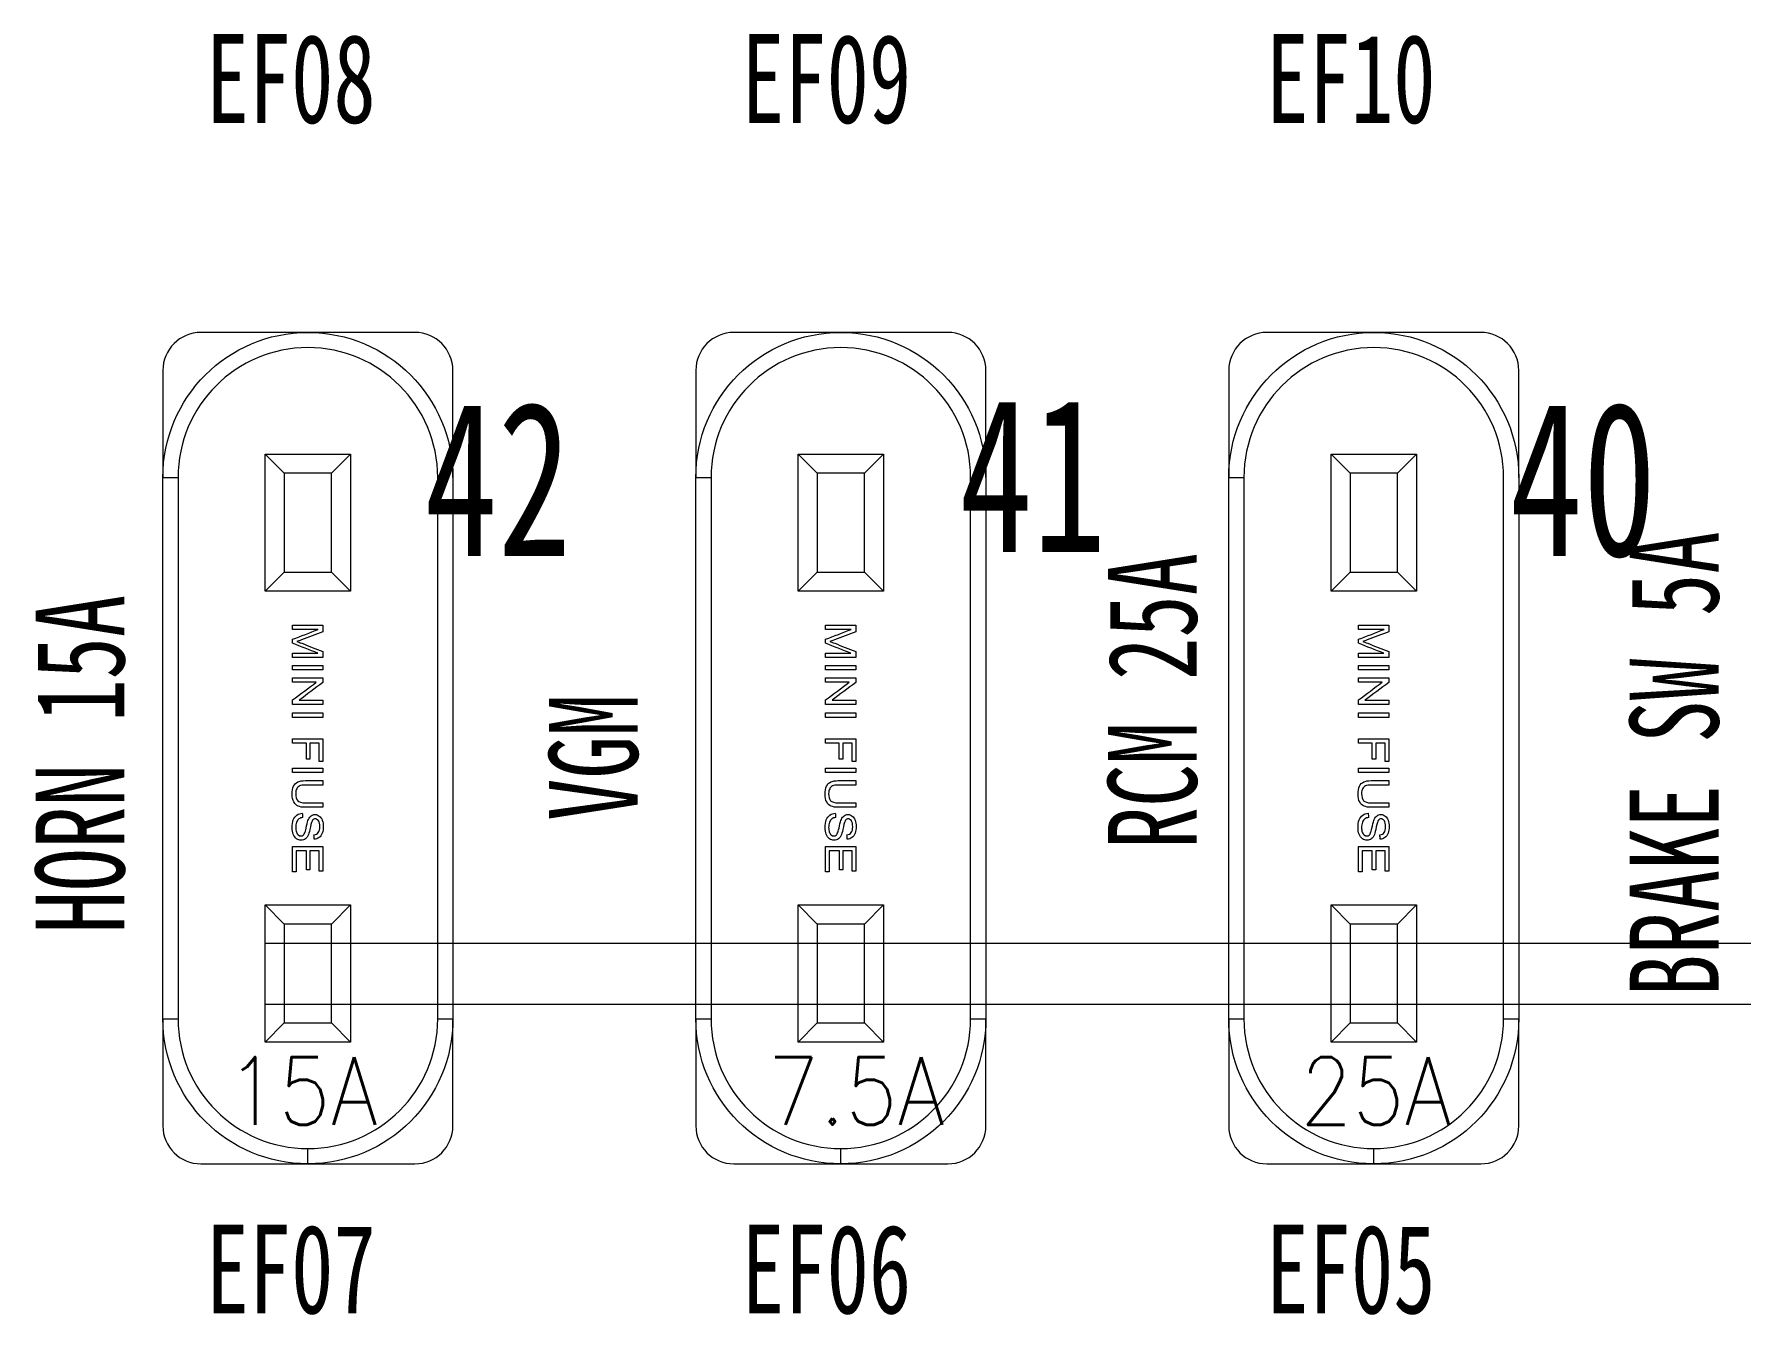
# Model space of a CAD drawing. Header units: inches. Extents: x 47316 to 59086, y 3141 to 11743.
# Drawn here: x 50563.2 to 50613.6, y 10016.1 to 10054 of the extents above; entities that cross this region are included whole.
import ezdxf
from ezdxf.enums import TextEntityAlignment as Align

# ---------------------------------------------------------------- set-up
doc = ezdxf.new("R2010")
doc.units = ezdxf.units.IN
doc.header["$MEASUREMENT"] = 0
doc.styles.add('MtX_romans_shx', font='romans.shx')
doc.styles.add('MtX_STSong', font='')
doc.styles.add('仿宋', font='仿宋_GB2312.ttf', dxfattribs={"width": 0.7})
doc.styles.get('MtX_STSong').set_extended_font_data('STSong')

msp = doc.modelspace()

# ---------------------------------------------------------------- linework, layer by layer
at = {"color": 0, "linetype": 'Continuous', "lineweight": 15}
for p, q in [((50571.266, 10045.15), (50568.105, 10045.15)), ((50574.427, 10045.15), (50571.266, 10045.15)), ((50587.016, 10045.15), (50583.855, 10045.15)), ((50590.177, 10045.15), (50587.016, 10045.15)), ((50602.766, 10045.15), (50599.605, 10045.15)), ((50605.927, 10045.15), (50602.766, 10045.15)), ((50566.98, 10044.025), (50566.98, 10040.864)), ((50575.552, 10040.864), (50575.552, 10044.025)), ((50582.73, 10044.025), (50582.73, 10040.864)), ((50591.302, 10040.864), (50591.302, 10044.025)), ((50598.48, 10044.025), (50598.48, 10040.864)), ((50607.052, 10040.864), (50607.052, 10044.025)), ((50570.006, 10041.55), (50572.526, 10041.55)), ((50570.006, 10037.5), (50570.006, 10041.55)), ((50570.569, 10040.988), (50570.006, 10041.55)), ((50572.526, 10041.55), (50571.964, 10040.988)), ((50572.526, 10041.55), (50572.526, 10037.5)), ((50585.756, 10041.55), (50588.276, 10041.55)), ((50585.756, 10037.5), (50585.756, 10041.55)), ((50586.319, 10040.988), (50585.756, 10041.55)), ((50588.276, 10041.55), (50587.714, 10040.988)), ((50588.276, 10041.55), (50588.276, 10037.5)), ((50601.506, 10041.55), (50604.026, 10041.55)), ((50601.506, 10037.5), (50601.506, 10041.55)), ((50602.069, 10040.988), (50601.506, 10041.55)), ((50604.026, 10041.55), (50603.464, 10040.988)), ((50604.026, 10041.55), (50604.026, 10037.5)), ((50570.569, 10040.988), (50570.569, 10038.063)), ((50571.964, 10040.988), (50570.569, 10040.988)), ((50571.964, 10038.063), (50571.964, 10040.988)), ((50586.319, 10040.988), (50586.319, 10038.063)), ((50587.714, 10040.988), (50586.319, 10040.988)), ((50587.714, 10038.063), (50587.714, 10040.988)), ((50602.069, 10040.988), (50602.069, 10038.063)), ((50603.464, 10040.988), (50602.069, 10040.988)), ((50603.464, 10038.063), (50603.464, 10040.988)), ((50566.98, 10024.866), (50566.98, 10040.864)), ((50566.98, 10040.864), (50567.43, 10040.864)), ((50567.43, 10040.864), (50567.43, 10024.866)), ((50575.102, 10024.866), (50575.102, 10040.864)), ((50575.552, 10040.864), (50575.552, 10024.866)), ((50582.73, 10024.866), (50582.73, 10040.864)), ((50582.73, 10040.864), (50583.18, 10040.864)), ((50583.18, 10040.864), (50583.18, 10024.866)), ((50590.852, 10024.866), (50590.852, 10040.864)), ((50591.302, 10040.864), (50591.302, 10024.866)), ((50598.48, 10024.866), (50598.48, 10040.864)), ((50598.48, 10040.864), (50598.93, 10040.864)), ((50598.93, 10040.864), (50598.93, 10024.866)), ((50606.602, 10024.866), (50606.602, 10040.864)), ((50607.052, 10040.864), (50607.052, 10024.866)), ((50570.569, 10038.063), (50570.006, 10037.5)), ((50570.569, 10038.063), (50571.964, 10038.063)), ((50572.526, 10037.5), (50571.964, 10038.063)), ((50586.319, 10038.063), (50585.756, 10037.5)), ((50586.319, 10038.063), (50587.714, 10038.063)), ((50588.276, 10037.5), (50587.714, 10038.063)), ((50602.069, 10038.063), (50601.506, 10037.5)), ((50602.069, 10038.063), (50603.464, 10038.063)), ((50604.026, 10037.5), (50603.464, 10038.063)), ((50572.526, 10037.5), (50570.006, 10037.5)), ((50588.276, 10037.5), (50585.756, 10037.5)), ((50604.026, 10037.5), (50601.506, 10037.5)), ((50570.569, 10027.668), (50570.006, 10028.23)), ((50570.006, 10024.18), (50570.006, 10028.23)), ((50570.006, 10028.23), (50572.526, 10028.23)), ((50572.526, 10028.23), (50571.964, 10027.668)), ((50572.526, 10028.23), (50572.526, 10024.18)), ((50586.319, 10027.668), (50585.756, 10028.23)), ((50585.756, 10024.18), (50585.756, 10028.23)), ((50585.756, 10028.23), (50588.276, 10028.23)), ((50588.276, 10028.23), (50587.714, 10027.668)), ((50588.276, 10028.23), (50588.276, 10024.18)), ((50602.069, 10027.668), (50601.506, 10028.23)), ((50601.506, 10024.18), (50601.506, 10028.23)), ((50601.506, 10028.23), (50604.026, 10028.23)), ((50604.026, 10028.23), (50603.464, 10027.668)), ((50604.026, 10028.23), (50604.026, 10024.18)), ((50570.569, 10027.668), (50570.569, 10024.743)), ((50571.964, 10027.668), (50570.569, 10027.668)), ((50571.964, 10024.743), (50571.964, 10027.668)), ((50586.319, 10027.668), (50586.319, 10024.743)), ((50587.714, 10027.668), (50586.319, 10027.668)), ((50587.714, 10024.743), (50587.714, 10027.668)), ((50602.069, 10027.668), (50602.069, 10024.743)), ((50603.464, 10027.668), (50602.069, 10027.668)), ((50603.464, 10024.743), (50603.464, 10027.668)), ((50566.98, 10024.866), (50567.43, 10024.866)), ((50566.98, 10024.866), (50566.98, 10021.705)), ((50575.102, 10024.866), (50575.552, 10024.866)), ((50575.552, 10021.705), (50575.552, 10024.866)), ((50582.73, 10024.866), (50583.18, 10024.866)), ((50582.73, 10024.866), (50582.73, 10021.705)), ((50590.852, 10024.866), (50591.302, 10024.866)), ((50591.302, 10021.705), (50591.302, 10024.866)), ((50598.48, 10024.866), (50598.93, 10024.866)), ((50598.48, 10024.866), (50598.48, 10021.705)), ((50606.602, 10024.866), (50607.052, 10024.866)), ((50607.052, 10021.705), (50607.052, 10024.866)), ((50570.569, 10024.743), (50570.006, 10024.18)), ((50570.569, 10024.743), (50571.964, 10024.743)), ((50572.526, 10024.18), (50571.964, 10024.743)), ((50586.319, 10024.743), (50585.756, 10024.18)), ((50586.319, 10024.743), (50587.714, 10024.743)), ((50588.276, 10024.18), (50587.714, 10024.743)), ((50602.069, 10024.743), (50601.506, 10024.18)), ((50602.069, 10024.743), (50603.464, 10024.743)), ((50604.026, 10024.18), (50603.464, 10024.743)), ((50572.526, 10024.18), (50570.006, 10024.18)), ((50588.276, 10024.18), (50585.756, 10024.18)), ((50604.026, 10024.18), (50601.506, 10024.18)), ((50571.266, 10020.58), (50571.266, 10021.03)), ((50587.016, 10020.58), (50587.016, 10021.03)), ((50602.766, 10020.58), (50602.766, 10021.03)), ((50568.105, 10020.58), (50571.266, 10020.58)), ((50571.266, 10020.58), (50574.427, 10020.58)), ((50583.855, 10020.58), (50587.016, 10020.58)), ((50587.016, 10020.58), (50590.177, 10020.58)), ((50599.605, 10020.58), (50602.766, 10020.58)), ((50602.766, 10020.58), (50605.927, 10020.58))]:
    msp.add_line(p, q, dxfattribs=at)
at = {"color": 0, "lineweight": 15}
for p, q in [((50878.278, 10027.093), (50570.006, 10027.093)), ((50878.278, 10025.293), (50570.006, 10025.293))]:
    msp.add_line(p, q, dxfattribs=at)
at = {"color": 0, "linetype": 'Continuous', "lineweight": 15, "extrusion": (0, 0, -1)}
for centre, start, end in [((-50571.266, 10040.864), 0, 180), ((-50587.016, 10040.864), 0, 180), ((-50602.766, 10040.864), 0, 180), ((-50571.266, 10024.866), 270, 0), ((-50571.266, 10024.866), 180, 270), ((-50587.016, 10024.866), 270, 0), ((-50587.016, 10024.866), 180, 270), ((-50602.766, 10024.866), 270, 0), ((-50602.766, 10024.866), 180, 270)]:
    msp.add_arc(centre, 4.286, start, end, dxfattribs=at)
at = {"color": 0, "linetype": 'Continuous', "lineweight": 15}
for centre, radius, start, end in [((50568.105, 10044.025), 1.125, 90, 180), ((50574.427, 10044.025), 1.125, 0, 90), ((50583.855, 10044.025), 1.125, 90, 180), ((50590.177, 10044.025), 1.125, 0, 90), ((50599.605, 10044.025), 1.125, 90, 180), ((50605.927, 10044.025), 1.125, 0, 90), ((50571.266, 10040.864), 3.836, 0, 180), ((50587.016, 10040.864), 3.836, 0, 180), ((50602.766, 10040.864), 3.836, 0, 180), ((50571.266, 10024.866), 3.836, 180, 270), ((50571.266, 10024.866), 3.836, 270, 0), ((50587.016, 10024.866), 3.836, 180, 270), ((50587.016, 10024.866), 3.836, 270, 0), ((50602.766, 10024.866), 3.836, 180, 270), ((50602.766, 10024.866), 3.836, 270, 0), ((50568.105, 10021.705), 1.125, 180, 270), ((50574.427, 10021.705), 1.125, 270, 0), ((50583.855, 10021.705), 1.125, 180, 270), ((50590.177, 10021.705), 1.125, 270, 0), ((50599.605, 10021.705), 1.125, 180, 270), ((50605.927, 10021.705), 1.125, 270, 0)]:
    msp.add_arc(centre, radius, start, end, dxfattribs=at)
for points in [[(50570.815, 10036.501), (50571.112, 10036.501), (50571.409, 10036.501), (50571.706, 10036.501)], [(50570.815, 10036.373), (50570.815, 10036.416), (50570.815, 10036.458), (50570.815, 10036.501)], [(50571.573, 10036.373), (50571.321, 10036.373), (50571.068, 10036.373), (50570.815, 10036.373)], [(50570.815, 10036.083), (50571.068, 10036.18), (50571.321, 10036.276), (50571.573, 10036.373)], [(50571.706, 10036.501), (50571.706, 10036.434), (50571.706, 10036.368), (50571.706, 10036.301)], [(50586.565, 10036.501), (50586.862, 10036.501), (50587.159, 10036.501), (50587.456, 10036.501)], [(50586.565, 10036.373), (50586.565, 10036.416), (50586.565, 10036.458), (50586.565, 10036.501)], [(50587.323, 10036.373), (50587.071, 10036.373), (50586.818, 10036.373), (50586.565, 10036.373)], [(50586.565, 10036.083), (50586.818, 10036.18), (50587.071, 10036.276), (50587.323, 10036.373)], [(50587.456, 10036.501), (50587.456, 10036.434), (50587.456, 10036.368), (50587.456, 10036.301)], [(50602.315, 10036.501), (50602.612, 10036.501), (50602.909, 10036.501), (50603.206, 10036.501)], [(50602.315, 10036.373), (50602.315, 10036.416), (50602.315, 10036.458), (50602.315, 10036.501)], [(50603.073, 10036.373), (50602.821, 10036.373), (50602.568, 10036.373), (50602.315, 10036.373)], [(50602.315, 10036.083), (50602.568, 10036.18), (50602.821, 10036.276), (50603.073, 10036.373)], [(50603.206, 10036.501), (50603.206, 10036.434), (50603.206, 10036.368), (50603.206, 10036.301)], [(50570.815, 10035.963), (50570.815, 10036.003), (50570.815, 10036.043), (50570.815, 10036.083)], [(50571.561, 10035.672), (50571.312, 10035.769), (50571.063, 10035.866), (50570.815, 10035.963)], [(50586.565, 10035.963), (50586.565, 10036.003), (50586.565, 10036.043), (50586.565, 10036.083)], [(50587.311, 10035.672), (50587.062, 10035.769), (50586.813, 10035.866), (50586.565, 10035.963)], [(50602.315, 10035.963), (50602.315, 10036.003), (50602.315, 10036.043), (50602.315, 10036.083)], [(50603.061, 10035.672), (50602.812, 10035.769), (50602.563, 10035.866), (50602.315, 10035.963)], [(50570.815, 10035.544), (50570.815, 10035.587), (50570.815, 10035.629), (50570.815, 10035.672)], [(50570.815, 10035.672), (50571.063, 10035.672), (50571.312, 10035.672), (50571.561, 10035.672)], [(50571.706, 10035.544), (50571.409, 10035.544), (50571.112, 10035.544), (50570.815, 10035.544)], [(50571.706, 10035.723), (50571.706, 10035.663), (50571.706, 10035.604), (50571.706, 10035.544)], [(50586.565, 10035.544), (50586.565, 10035.587), (50586.565, 10035.629), (50586.565, 10035.672)], [(50586.565, 10035.672), (50586.813, 10035.672), (50587.062, 10035.672), (50587.311, 10035.672)], [(50587.456, 10035.544), (50587.159, 10035.544), (50586.862, 10035.544), (50586.565, 10035.544)], [(50587.456, 10035.723), (50587.456, 10035.663), (50587.456, 10035.604), (50587.456, 10035.544)], [(50602.315, 10035.544), (50602.315, 10035.587), (50602.315, 10035.629), (50602.315, 10035.672)], [(50602.315, 10035.672), (50602.563, 10035.672), (50602.812, 10035.672), (50603.061, 10035.672)], [(50603.206, 10035.544), (50602.909, 10035.544), (50602.612, 10035.544), (50602.315, 10035.544)], [(50603.206, 10035.723), (50603.206, 10035.663), (50603.206, 10035.604), (50603.206, 10035.544)], [(50570.815, 10035.175), (50570.815, 10035.219), (50570.815, 10035.263), (50570.815, 10035.308)], [(50570.815, 10035.308), (50571.112, 10035.308), (50571.409, 10035.308), (50571.706, 10035.308)], [(50571.706, 10035.175), (50571.409, 10035.175), (50571.112, 10035.175), (50570.815, 10035.175)], [(50570.815, 10034.815), (50570.815, 10034.858), (50570.815, 10034.9), (50570.815, 10034.943)], [(50570.815, 10034.943), (50571.112, 10034.943), (50571.409, 10034.943), (50571.706, 10034.943)], [(50571.706, 10035.308), (50571.706, 10035.263), (50571.706, 10035.219), (50571.706, 10035.175)], [(50571.706, 10034.943), (50571.706, 10034.897), (50571.706, 10034.852), (50571.706, 10034.806)], [(50586.565, 10035.175), (50586.565, 10035.219), (50586.565, 10035.263), (50586.565, 10035.308)], [(50586.565, 10035.308), (50586.862, 10035.308), (50587.159, 10035.308), (50587.456, 10035.308)], [(50587.456, 10035.175), (50587.159, 10035.175), (50586.862, 10035.175), (50586.565, 10035.175)], [(50586.565, 10034.815), (50586.565, 10034.858), (50586.565, 10034.9), (50586.565, 10034.943)], [(50586.565, 10034.943), (50586.862, 10034.943), (50587.159, 10034.943), (50587.456, 10034.943)], [(50587.456, 10035.308), (50587.456, 10035.263), (50587.456, 10035.219), (50587.456, 10035.175)], [(50587.456, 10034.943), (50587.456, 10034.897), (50587.456, 10034.852), (50587.456, 10034.806)], [(50602.315, 10035.175), (50602.315, 10035.219), (50602.315, 10035.263), (50602.315, 10035.308)], [(50602.315, 10035.308), (50602.612, 10035.308), (50602.909, 10035.308), (50603.206, 10035.308)], [(50603.206, 10035.175), (50602.909, 10035.175), (50602.612, 10035.175), (50602.315, 10035.175)], [(50602.315, 10034.815), (50602.315, 10034.858), (50602.315, 10034.9), (50602.315, 10034.943)], [(50602.315, 10034.943), (50602.612, 10034.943), (50602.909, 10034.943), (50603.206, 10034.943)], [(50603.206, 10035.308), (50603.206, 10035.263), (50603.206, 10035.219), (50603.206, 10035.175)], [(50603.206, 10034.943), (50603.206, 10034.897), (50603.206, 10034.852), (50603.206, 10034.806)], [(50571.515, 10034.815), (50571.282, 10034.815), (50571.048, 10034.815), (50570.815, 10034.815)], [(50570.815, 10034.289), (50571.048, 10034.464), (50571.282, 10034.64), (50571.515, 10034.815)], [(50571.706, 10034.806), (50571.473, 10034.631), (50571.239, 10034.455), (50571.006, 10034.28)], [(50587.265, 10034.815), (50587.032, 10034.815), (50586.798, 10034.815), (50586.565, 10034.815)], [(50586.565, 10034.289), (50586.798, 10034.464), (50587.032, 10034.64), (50587.265, 10034.815)], [(50587.456, 10034.806), (50587.223, 10034.631), (50586.989, 10034.455), (50586.756, 10034.28)], [(50603.015, 10034.815), (50602.782, 10034.815), (50602.548, 10034.815), (50602.315, 10034.815)], [(50602.315, 10034.289), (50602.548, 10034.464), (50602.782, 10034.64), (50603.015, 10034.815)], [(50603.206, 10034.806), (50602.973, 10034.631), (50602.739, 10034.455), (50602.506, 10034.28)], [(50570.815, 10034.153), (50570.815, 10034.198), (50570.815, 10034.243), (50570.815, 10034.289)], [(50571.706, 10034.153), (50571.409, 10034.153), (50571.112, 10034.153), (50570.815, 10034.153)], [(50570.815, 10033.774), (50570.815, 10033.819), (50570.815, 10033.863), (50570.815, 10033.907)], [(50570.815, 10033.907), (50571.112, 10033.907), (50571.409, 10033.907), (50571.706, 10033.907)], [(50571.006, 10034.28), (50571.239, 10034.28), (50571.473, 10034.28), (50571.706, 10034.28)], [(50571.706, 10034.28), (50571.706, 10034.237), (50571.706, 10034.195), (50571.706, 10034.153)], [(50571.706, 10033.907), (50571.706, 10033.863), (50571.706, 10033.819), (50571.706, 10033.774)], [(50586.565, 10034.153), (50586.565, 10034.198), (50586.565, 10034.243), (50586.565, 10034.289)], [(50587.456, 10034.153), (50587.159, 10034.153), (50586.862, 10034.153), (50586.565, 10034.153)], [(50586.565, 10033.774), (50586.565, 10033.819), (50586.565, 10033.863), (50586.565, 10033.907)], [(50586.565, 10033.907), (50586.862, 10033.907), (50587.159, 10033.907), (50587.456, 10033.907)], [(50586.756, 10034.28), (50586.989, 10034.28), (50587.223, 10034.28), (50587.456, 10034.28)], [(50587.456, 10034.28), (50587.456, 10034.237), (50587.456, 10034.195), (50587.456, 10034.153)], [(50587.456, 10033.907), (50587.456, 10033.863), (50587.456, 10033.819), (50587.456, 10033.774)], [(50602.315, 10034.153), (50602.315, 10034.198), (50602.315, 10034.243), (50602.315, 10034.289)], [(50603.206, 10034.153), (50602.909, 10034.153), (50602.612, 10034.153), (50602.315, 10034.153)], [(50602.315, 10033.774), (50602.315, 10033.819), (50602.315, 10033.863), (50602.315, 10033.907)], [(50602.315, 10033.907), (50602.612, 10033.907), (50602.909, 10033.907), (50603.206, 10033.907)], [(50602.506, 10034.28), (50602.739, 10034.28), (50602.973, 10034.28), (50603.206, 10034.28)], [(50603.206, 10034.28), (50603.206, 10034.237), (50603.206, 10034.195), (50603.206, 10034.153)], [(50603.206, 10033.907), (50603.206, 10033.863), (50603.206, 10033.819), (50603.206, 10033.774)], [(50571.706, 10033.774), (50571.409, 10033.774), (50571.112, 10033.774), (50570.815, 10033.774)], [(50587.456, 10033.774), (50587.159, 10033.774), (50586.862, 10033.774), (50586.565, 10033.774)], [(50603.206, 10033.774), (50602.909, 10033.774), (50602.612, 10033.774), (50602.315, 10033.774)], [(50570.815, 10033.145), (50571.112, 10033.145), (50571.409, 10033.145), (50571.706, 10033.145)], [(50570.815, 10033.012), (50570.815, 10033.056), (50570.815, 10033.101), (50570.815, 10033.145)], [(50571.22, 10033.012), (50571.085, 10033.012), (50570.95, 10033.012), (50570.815, 10033.012)], [(50571.22, 10032.542), (50571.22, 10032.699), (50571.22, 10032.855), (50571.22, 10033.012)], [(50571.325, 10033.012), (50571.325, 10032.855), (50571.325, 10032.699), (50571.325, 10032.542)], [(50571.601, 10033.012), (50571.509, 10033.012), (50571.417, 10033.012), (50571.325, 10033.012)], [(50571.601, 10032.469), (50571.601, 10032.65), (50571.601, 10032.831), (50571.601, 10033.012)], [(50571.706, 10033.145), (50571.706, 10032.919), (50571.706, 10032.694), (50571.706, 10032.469)], [(50586.565, 10033.145), (50586.862, 10033.145), (50587.159, 10033.145), (50587.456, 10033.145)], [(50586.565, 10033.012), (50586.565, 10033.056), (50586.565, 10033.101), (50586.565, 10033.145)], [(50586.97, 10033.012), (50586.835, 10033.012), (50586.7, 10033.012), (50586.565, 10033.012)], [(50586.97, 10032.542), (50586.97, 10032.699), (50586.97, 10032.855), (50586.97, 10033.012)], [(50587.075, 10033.012), (50587.075, 10032.855), (50587.075, 10032.699), (50587.075, 10032.542)], [(50587.351, 10033.012), (50587.259, 10033.012), (50587.167, 10033.012), (50587.075, 10033.012)], [(50587.351, 10032.469), (50587.351, 10032.65), (50587.351, 10032.831), (50587.351, 10033.012)], [(50587.456, 10033.145), (50587.456, 10032.919), (50587.456, 10032.694), (50587.456, 10032.469)], [(50602.315, 10033.145), (50602.612, 10033.145), (50602.909, 10033.145), (50603.206, 10033.145)], [(50602.315, 10033.012), (50602.315, 10033.056), (50602.315, 10033.101), (50602.315, 10033.145)], [(50602.72, 10033.012), (50602.585, 10033.012), (50602.45, 10033.012), (50602.315, 10033.012)], [(50602.72, 10032.542), (50602.72, 10032.699), (50602.72, 10032.855), (50602.72, 10033.012)], [(50602.825, 10033.012), (50602.825, 10032.855), (50602.825, 10032.699), (50602.825, 10032.542)], [(50603.101, 10033.012), (50603.009, 10033.012), (50602.917, 10033.012), (50602.825, 10033.012)], [(50603.101, 10032.469), (50603.101, 10032.65), (50603.101, 10032.831), (50603.101, 10033.012)], [(50603.206, 10033.145), (50603.206, 10032.919), (50603.206, 10032.694), (50603.206, 10032.469)], [(50571.325, 10032.542), (50571.29, 10032.542), (50571.255, 10032.542), (50571.22, 10032.542)], [(50571.706, 10032.469), (50571.671, 10032.469), (50571.636, 10032.469), (50571.601, 10032.469)], [(50587.075, 10032.542), (50587.04, 10032.542), (50587.005, 10032.542), (50586.97, 10032.542)], [(50587.456, 10032.469), (50587.421, 10032.469), (50587.386, 10032.469), (50587.351, 10032.469)], [(50602.825, 10032.542), (50602.79, 10032.542), (50602.755, 10032.542), (50602.72, 10032.542)], [(50603.206, 10032.469), (50603.171, 10032.469), (50603.136, 10032.469), (50603.101, 10032.469)], [(50570.815, 10032.141), (50570.815, 10032.185), (50570.815, 10032.229), (50570.815, 10032.274)], [(50570.815, 10032.274), (50571.112, 10032.274), (50571.409, 10032.274), (50571.706, 10032.274)], [(50571.706, 10032.141), (50571.409, 10032.141), (50571.112, 10032.141), (50570.815, 10032.141)], [(50571.706, 10032.274), (50571.706, 10032.229), (50571.706, 10032.185), (50571.706, 10032.141)], [(50571.706, 10031.905), (50571.706, 10031.861), (50571.706, 10031.817), (50571.706, 10031.772)], [(50586.565, 10032.141), (50586.565, 10032.185), (50586.565, 10032.229), (50586.565, 10032.274)], [(50586.565, 10032.274), (50586.862, 10032.274), (50587.159, 10032.274), (50587.456, 10032.274)], [(50587.456, 10032.141), (50587.159, 10032.141), (50586.862, 10032.141), (50586.565, 10032.141)], [(50587.456, 10032.274), (50587.456, 10032.229), (50587.456, 10032.185), (50587.456, 10032.141)], [(50587.456, 10031.905), (50587.456, 10031.861), (50587.456, 10031.817), (50587.456, 10031.772)], [(50602.315, 10032.141), (50602.315, 10032.185), (50602.315, 10032.229), (50602.315, 10032.274)], [(50602.315, 10032.274), (50602.612, 10032.274), (50602.909, 10032.274), (50603.206, 10032.274)], [(50603.206, 10032.141), (50602.909, 10032.141), (50602.612, 10032.141), (50602.315, 10032.141)], [(50603.206, 10032.274), (50603.206, 10032.229), (50603.206, 10032.185), (50603.206, 10032.141)], [(50603.206, 10031.905), (50603.206, 10031.861), (50603.206, 10031.817), (50603.206, 10031.772)], [(50570.941, 10030.886), (50570.988, 10030.921), (50571.041, 10030.939), (50571.101, 10030.941)], [(50571.101, 10030.941), (50571.104, 10030.899), (50571.108, 10030.858), (50571.111, 10030.816)], [(50571.192, 10031.249), (50571.363, 10031.249), (50571.534, 10031.249), (50571.706, 10031.249)], [(50571.706, 10031.249), (50571.706, 10031.205), (50571.706, 10031.161), (50571.706, 10031.117)], [(50586.691, 10030.886), (50586.738, 10030.921), (50586.791, 10030.939), (50586.851, 10030.941)], [(50586.851, 10030.941), (50586.854, 10030.899), (50586.858, 10030.858), (50586.861, 10030.816)], [(50586.942, 10031.249), (50587.113, 10031.249), (50587.284, 10031.249), (50587.456, 10031.249)], [(50587.456, 10031.249), (50587.456, 10031.205), (50587.456, 10031.161), (50587.456, 10031.117)], [(50602.441, 10030.886), (50602.488, 10030.921), (50602.541, 10030.939), (50602.601, 10030.941)], [(50602.601, 10030.941), (50602.604, 10030.899), (50602.608, 10030.858), (50602.611, 10030.816)], [(50602.692, 10031.249), (50602.863, 10031.249), (50603.034, 10031.249), (50603.206, 10031.249)], [(50603.206, 10031.249), (50603.206, 10031.205), (50603.206, 10031.161), (50603.206, 10031.117)], [(50570.815, 10029.211), (50570.815, 10029.46), (50570.815, 10029.71), (50570.815, 10029.959)], [(50570.815, 10029.959), (50571.112, 10029.959), (50571.409, 10029.959), (50571.706, 10029.959)], [(50570.92, 10029.826), (50570.92, 10029.621), (50570.92, 10029.416), (50570.92, 10029.211)], [(50571.223, 10029.826), (50571.122, 10029.826), (50571.021, 10029.826), (50570.92, 10029.826)], [(50571.223, 10029.272), (50571.223, 10029.457), (50571.223, 10029.642), (50571.223, 10029.826)], [(50571.601, 10029.826), (50571.51, 10029.826), (50571.419, 10029.826), (50571.328, 10029.826)], [(50571.328, 10029.826), (50571.328, 10029.642), (50571.328, 10029.457), (50571.328, 10029.272)], [(50571.455, 10030.173), (50571.452, 10030.215), (50571.449, 10030.258), (50571.446, 10030.3)], [(50571.601, 10029.234), (50571.601, 10029.432), (50571.601, 10029.629), (50571.601, 10029.826)], [(50571.706, 10029.959), (50571.706, 10029.717), (50571.706, 10029.476), (50571.706, 10029.234)], [(50586.565, 10029.211), (50586.565, 10029.46), (50586.565, 10029.71), (50586.565, 10029.959)], [(50586.565, 10029.959), (50586.862, 10029.959), (50587.159, 10029.959), (50587.456, 10029.959)], [(50586.67, 10029.826), (50586.67, 10029.621), (50586.67, 10029.416), (50586.67, 10029.211)], [(50586.973, 10029.826), (50586.872, 10029.826), (50586.771, 10029.826), (50586.67, 10029.826)], [(50586.973, 10029.272), (50586.973, 10029.457), (50586.973, 10029.642), (50586.973, 10029.826)], [(50587.351, 10029.826), (50587.26, 10029.826), (50587.169, 10029.826), (50587.078, 10029.826)], [(50587.078, 10029.826), (50587.078, 10029.642), (50587.078, 10029.457), (50587.078, 10029.272)], [(50587.205, 10030.173), (50587.202, 10030.215), (50587.199, 10030.258), (50587.196, 10030.3)], [(50587.351, 10029.234), (50587.351, 10029.432), (50587.351, 10029.629), (50587.351, 10029.826)], [(50587.456, 10029.959), (50587.456, 10029.717), (50587.456, 10029.476), (50587.456, 10029.234)], [(50602.315, 10029.211), (50602.315, 10029.46), (50602.315, 10029.71), (50602.315, 10029.959)], [(50602.315, 10029.959), (50602.612, 10029.959), (50602.909, 10029.959), (50603.206, 10029.959)], [(50602.42, 10029.826), (50602.42, 10029.621), (50602.42, 10029.416), (50602.42, 10029.211)], [(50602.723, 10029.826), (50602.622, 10029.826), (50602.521, 10029.826), (50602.42, 10029.826)], [(50602.723, 10029.272), (50602.723, 10029.457), (50602.723, 10029.642), (50602.723, 10029.826)], [(50603.101, 10029.826), (50603.01, 10029.826), (50602.919, 10029.826), (50602.828, 10029.826)], [(50602.828, 10029.826), (50602.828, 10029.642), (50602.828, 10029.457), (50602.828, 10029.272)], [(50602.955, 10030.173), (50602.952, 10030.215), (50602.949, 10030.258), (50602.946, 10030.3)], [(50603.101, 10029.234), (50603.101, 10029.432), (50603.101, 10029.629), (50603.101, 10029.826)], [(50603.206, 10029.959), (50603.206, 10029.717), (50603.206, 10029.476), (50603.206, 10029.234)], [(50570.92, 10029.211), (50570.885, 10029.211), (50570.85, 10029.211), (50570.815, 10029.211)], [(50571.328, 10029.272), (50571.293, 10029.272), (50571.258, 10029.272), (50571.223, 10029.272)], [(50571.706, 10029.234), (50571.671, 10029.234), (50571.636, 10029.234), (50571.601, 10029.234)], [(50586.67, 10029.211), (50586.635, 10029.211), (50586.6, 10029.211), (50586.565, 10029.211)], [(50587.078, 10029.272), (50587.043, 10029.272), (50587.008, 10029.272), (50586.973, 10029.272)], [(50587.456, 10029.234), (50587.421, 10029.234), (50587.386, 10029.234), (50587.351, 10029.234)], [(50602.42, 10029.211), (50602.385, 10029.211), (50602.35, 10029.211), (50602.315, 10029.211)], [(50602.828, 10029.272), (50602.793, 10029.272), (50602.758, 10029.272), (50602.723, 10029.272)], [(50603.206, 10029.234), (50603.171, 10029.234), (50603.136, 10029.234), (50603.101, 10029.234)]]:
    msp.add_open_spline(points, degree=3, dxfattribs=at)
for points, knots in [([(50571.706, 10036.301), (50571.496, 10036.222), (50571.285, 10036.143), (50571.016, 10036.042), (50570.972, 10036.026), (50570.943, 10036.016)], [0, 0, 0, 0, 0.781533, 0.781533, 1, 1, 1, 1]), ([(50570.943, 10036.016), (50570.976, 10036.005), (50571.023, 10035.987), (50571.293, 10035.883), (50571.499, 10035.803), (50571.706, 10035.723)], [0, 0, 0, 0, 0.232567, 0.232567, 1, 1, 1, 1]), ([(50587.456, 10036.301), (50587.246, 10036.222), (50587.035, 10036.143), (50586.766, 10036.042), (50586.722, 10036.026), (50586.693, 10036.016)], [0, 0, 0, 0, 0.781533, 0.781533, 1, 1, 1, 1]), ([(50586.693, 10036.016), (50586.726, 10036.005), (50586.773, 10035.987), (50587.043, 10035.883), (50587.249, 10035.803), (50587.456, 10035.723)], [0, 0, 0, 0, 0.232567, 0.232567, 1, 1, 1, 1]), ([(50603.206, 10036.301), (50602.996, 10036.222), (50602.785, 10036.143), (50602.516, 10036.042), (50602.472, 10036.026), (50602.443, 10036.016)], [0, 0, 0, 0, 0.781533, 0.781533, 1, 1, 1, 1]), ([(50602.443, 10036.016), (50602.476, 10036.005), (50602.523, 10035.987), (50602.793, 10035.883), (50602.999, 10035.803), (50603.206, 10035.723)], [0, 0, 0, 0, 0.232567, 0.232567, 1, 1, 1, 1]), ([(50571.706, 10031.117), (50571.534, 10031.117), (50571.363, 10031.117), (50571.102, 10031.117), (50571.03, 10031.128), (50570.925, 10031.174), (50570.882, 10031.215), (50570.816, 10031.334), (50570.8, 10031.412), (50570.8, 10031.602), (50570.814, 10031.679), (50570.872, 10031.799), (50570.913, 10031.841), (50571.022, 10031.892), (50571.097, 10031.905), (50571.363, 10031.905), (50571.534, 10031.905), (50571.706, 10031.905)], [0, 0, 0, 0, 0.199494, 0.199494, 0.303659, 0.303659, 0.408019, 0.408019, 0.512549, 0.512549, 0.61403, 0.61403, 0.715358, 0.715358, 0.816523, 0.816523, 1, 1, 1, 1]), ([(50587.456, 10031.117), (50587.284, 10031.117), (50587.113, 10031.117), (50586.852, 10031.117), (50586.78, 10031.128), (50586.675, 10031.174), (50586.632, 10031.215), (50586.566, 10031.334), (50586.55, 10031.412), (50586.55, 10031.602), (50586.564, 10031.679), (50586.622, 10031.799), (50586.663, 10031.841), (50586.772, 10031.892), (50586.847, 10031.905), (50587.113, 10031.905), (50587.284, 10031.905), (50587.456, 10031.905)], [0, 0, 0, 0, 0.199494, 0.199494, 0.303659, 0.303659, 0.408019, 0.408019, 0.512549, 0.512549, 0.61403, 0.61403, 0.715358, 0.715358, 0.816523, 0.816523, 1, 1, 1, 1]), ([(50603.206, 10031.117), (50603.034, 10031.117), (50602.863, 10031.117), (50602.602, 10031.117), (50602.53, 10031.128), (50602.425, 10031.174), (50602.382, 10031.215), (50602.316, 10031.334), (50602.3, 10031.412), (50602.3, 10031.602), (50602.314, 10031.679), (50602.372, 10031.799), (50602.413, 10031.841), (50602.522, 10031.892), (50602.597, 10031.905), (50602.863, 10031.905), (50603.034, 10031.905), (50603.206, 10031.905)], [0, 0, 0, 0, 0.199494, 0.199494, 0.303659, 0.303659, 0.408019, 0.408019, 0.512549, 0.512549, 0.61403, 0.61403, 0.715358, 0.715358, 0.816523, 0.816523, 1, 1, 1, 1]), ([(50571.706, 10031.772), (50571.534, 10031.772), (50571.363, 10031.772), (50571.114, 10031.772), (50571.057, 10031.764), (50570.984, 10031.732), (50570.956, 10031.704), (50570.916, 10031.625), (50570.906, 10031.577), (50570.906, 10031.423), (50570.926, 10031.353), (50571.004, 10031.27), (50571.08, 10031.249), (50571.192, 10031.249)], [0, 0, 0, 0, 0.256825, 0.256825, 0.372601, 0.372601, 0.488983, 0.488983, 0.605033, 0.605033, 0.802787, 0.802787, 1, 1, 1, 1]), ([(50587.456, 10031.772), (50587.284, 10031.772), (50587.113, 10031.772), (50586.864, 10031.772), (50586.807, 10031.764), (50586.734, 10031.732), (50586.706, 10031.704), (50586.666, 10031.625), (50586.656, 10031.577), (50586.656, 10031.423), (50586.676, 10031.353), (50586.754, 10031.27), (50586.83, 10031.249), (50586.942, 10031.249)], [0, 0, 0, 0, 0.256825, 0.256825, 0.372601, 0.372601, 0.488983, 0.488983, 0.605033, 0.605033, 0.802787, 0.802787, 1, 1, 1, 1]), ([(50603.206, 10031.772), (50603.034, 10031.772), (50602.863, 10031.772), (50602.614, 10031.772), (50602.557, 10031.764), (50602.484, 10031.732), (50602.456, 10031.704), (50602.416, 10031.625), (50602.406, 10031.577), (50602.406, 10031.423), (50602.426, 10031.353), (50602.504, 10031.27), (50602.58, 10031.249), (50602.692, 10031.249)], [0, 0, 0, 0, 0.256825, 0.256825, 0.372601, 0.372601, 0.488983, 0.488983, 0.605033, 0.605033, 0.802787, 0.802787, 1, 1, 1, 1]), ([(50571.446, 10030.3), (50571.503, 10030.307), (50571.545, 10030.33), (50571.603, 10030.409), (50571.617, 10030.467), (50571.617, 10030.624), (50571.604, 10030.683), (50571.552, 10030.756), (50571.52, 10030.775), (50571.451, 10030.775), (50571.425, 10030.762), (50571.384, 10030.71), (50571.363, 10030.643), (50571.319, 10030.428), (50571.3, 10030.354), (50571.26, 10030.255), (50571.23, 10030.212), (50571.157, 10030.157), (50571.114, 10030.143), (50571.019, 10030.143), (50570.974, 10030.158), (50570.89, 10030.219), (50570.858, 10030.263), (50570.811, 10030.378), (50570.8, 10030.442), (50570.8, 10030.604), (50570.811, 10030.68), (50570.858, 10030.803), (50570.894, 10030.851), (50570.941, 10030.886)], [0, 0, 0, 0, 0.060497, 0.060497, 0.12116, 0.12116, 0.184452, 0.184452, 0.24793, 0.24793, 0.302787, 0.302787, 0.357079, 0.357079, 0.411494, 0.411494, 0.49016, 0.49016, 0.568562, 0.568562, 0.646217, 0.646217, 0.724098, 0.724098, 0.802089, 0.802089, 0.901044, 0.901044, 1, 1, 1, 1]), ([(50571.111, 10030.816), (50571.066, 10030.81), (50571.03, 10030.796), (50570.973, 10030.753), (50570.949, 10030.719), (50570.914, 10030.628), (50570.905, 10030.577), (50570.905, 10030.469), (50570.912, 10030.424), (50570.939, 10030.347), (50570.957, 10030.318), (50571.004, 10030.28), (50571.029, 10030.271), (50571.085, 10030.271), (50571.109, 10030.28), (50571.151, 10030.316), (50571.168, 10030.346), (50571.192, 10030.415), (50571.206, 10030.475), (50571.246, 10030.659), (50571.264, 10030.723), (50571.304, 10030.808), (50571.332, 10030.844), (50571.398, 10030.891), (50571.435, 10030.902), (50571.521, 10030.902), (50571.562, 10030.888), (50571.641, 10030.831), (50571.67, 10030.789), (50571.711, 10030.679), (50571.721, 10030.617), (50571.721, 10030.475), (50571.71, 10030.41), (50571.668, 10030.296), (50571.637, 10030.253), (50571.554, 10030.191), (50571.507, 10030.175), (50571.455, 10030.173)], [0, 0, 0, 0, 0.065659, 0.065659, 0.131033, 0.131033, 0.196408, 0.196408, 0.25442, 0.25442, 0.312195, 0.312195, 0.369631, 0.369631, 0.428017, 0.428017, 0.486766, 0.486766, 0.524715, 0.524715, 0.562664, 0.562664, 0.611549, 0.611549, 0.660435, 0.660435, 0.714509, 0.714509, 0.768379, 0.768379, 0.82225, 0.82225, 0.881221, 0.881221, 0.940505, 0.940505, 1, 1, 1, 1]), ([(50587.196, 10030.3), (50587.253, 10030.307), (50587.295, 10030.33), (50587.353, 10030.409), (50587.367, 10030.467), (50587.367, 10030.624), (50587.354, 10030.683), (50587.302, 10030.756), (50587.27, 10030.775), (50587.201, 10030.775), (50587.175, 10030.762), (50587.134, 10030.71), (50587.113, 10030.643), (50587.069, 10030.428), (50587.05, 10030.354), (50587.01, 10030.255), (50586.98, 10030.212), (50586.907, 10030.157), (50586.864, 10030.143), (50586.769, 10030.143), (50586.724, 10030.158), (50586.64, 10030.219), (50586.608, 10030.263), (50586.561, 10030.378), (50586.55, 10030.442), (50586.55, 10030.604), (50586.561, 10030.68), (50586.608, 10030.803), (50586.644, 10030.851), (50586.691, 10030.886)], [0, 0, 0, 0, 0.060497, 0.060497, 0.12116, 0.12116, 0.184452, 0.184452, 0.24793, 0.24793, 0.302787, 0.302787, 0.357079, 0.357079, 0.411494, 0.411494, 0.49016, 0.49016, 0.568562, 0.568562, 0.646217, 0.646217, 0.724098, 0.724098, 0.802089, 0.802089, 0.901044, 0.901044, 1, 1, 1, 1]), ([(50586.861, 10030.816), (50586.816, 10030.81), (50586.78, 10030.796), (50586.723, 10030.753), (50586.699, 10030.719), (50586.664, 10030.628), (50586.655, 10030.577), (50586.655, 10030.469), (50586.662, 10030.424), (50586.689, 10030.347), (50586.707, 10030.318), (50586.754, 10030.28), (50586.779, 10030.271), (50586.835, 10030.271), (50586.859, 10030.28), (50586.901, 10030.316), (50586.918, 10030.346), (50586.942, 10030.415), (50586.956, 10030.475), (50586.996, 10030.659), (50587.014, 10030.723), (50587.054, 10030.808), (50587.082, 10030.844), (50587.148, 10030.891), (50587.185, 10030.902), (50587.271, 10030.902), (50587.312, 10030.888), (50587.391, 10030.831), (50587.42, 10030.789), (50587.461, 10030.679), (50587.471, 10030.617), (50587.471, 10030.475), (50587.46, 10030.41), (50587.418, 10030.296), (50587.387, 10030.253), (50587.304, 10030.191), (50587.257, 10030.175), (50587.205, 10030.173)], [0, 0, 0, 0, 0.065659, 0.065659, 0.131033, 0.131033, 0.196408, 0.196408, 0.25442, 0.25442, 0.312195, 0.312195, 0.369631, 0.369631, 0.428017, 0.428017, 0.486766, 0.486766, 0.524715, 0.524715, 0.562664, 0.562664, 0.611549, 0.611549, 0.660435, 0.660435, 0.714509, 0.714509, 0.768379, 0.768379, 0.82225, 0.82225, 0.881221, 0.881221, 0.940505, 0.940505, 1, 1, 1, 1]), ([(50602.946, 10030.3), (50603.003, 10030.307), (50603.045, 10030.33), (50603.103, 10030.409), (50603.117, 10030.467), (50603.117, 10030.624), (50603.104, 10030.683), (50603.052, 10030.756), (50603.02, 10030.775), (50602.951, 10030.775), (50602.925, 10030.762), (50602.884, 10030.71), (50602.863, 10030.643), (50602.819, 10030.428), (50602.8, 10030.354), (50602.76, 10030.255), (50602.73, 10030.212), (50602.657, 10030.157), (50602.614, 10030.143), (50602.519, 10030.143), (50602.474, 10030.158), (50602.39, 10030.219), (50602.358, 10030.263), (50602.311, 10030.378), (50602.3, 10030.442), (50602.3, 10030.604), (50602.311, 10030.68), (50602.358, 10030.803), (50602.394, 10030.851), (50602.441, 10030.886)], [0, 0, 0, 0, 0.060497, 0.060497, 0.12116, 0.12116, 0.184452, 0.184452, 0.24793, 0.24793, 0.302787, 0.302787, 0.357079, 0.357079, 0.411494, 0.411494, 0.49016, 0.49016, 0.568562, 0.568562, 0.646217, 0.646217, 0.724098, 0.724098, 0.802089, 0.802089, 0.901044, 0.901044, 1, 1, 1, 1]), ([(50602.611, 10030.816), (50602.566, 10030.81), (50602.53, 10030.796), (50602.473, 10030.753), (50602.449, 10030.719), (50602.414, 10030.628), (50602.405, 10030.577), (50602.405, 10030.469), (50602.412, 10030.424), (50602.439, 10030.347), (50602.457, 10030.318), (50602.504, 10030.28), (50602.529, 10030.271), (50602.585, 10030.271), (50602.609, 10030.28), (50602.651, 10030.316), (50602.668, 10030.346), (50602.692, 10030.415), (50602.706, 10030.475), (50602.746, 10030.659), (50602.764, 10030.723), (50602.804, 10030.808), (50602.832, 10030.844), (50602.898, 10030.891), (50602.935, 10030.902), (50603.021, 10030.902), (50603.062, 10030.888), (50603.141, 10030.831), (50603.17, 10030.789), (50603.211, 10030.679), (50603.221, 10030.617), (50603.221, 10030.475), (50603.21, 10030.41), (50603.168, 10030.296), (50603.137, 10030.253), (50603.054, 10030.191), (50603.007, 10030.175), (50602.955, 10030.173)], [0, 0, 0, 0, 0.065659, 0.065659, 0.131033, 0.131033, 0.196408, 0.196408, 0.25442, 0.25442, 0.312195, 0.312195, 0.369631, 0.369631, 0.428017, 0.428017, 0.486766, 0.486766, 0.524715, 0.524715, 0.562664, 0.562664, 0.611549, 0.611549, 0.660435, 0.660435, 0.714509, 0.714509, 0.768379, 0.768379, 0.82225, 0.82225, 0.881221, 0.881221, 0.940505, 0.940505, 1, 1, 1, 1])]:
    msp.add_open_spline(points, degree=3, knots=knots, dxfattribs=at)

# ---------------------------------------------------------------- texts
at = {"color": 0, "lineweight": 15, "style": '仿宋', "width": 0.7}
for s, p in [('EF08', (50570.769, 10052.653)), ('EF09', (50586.595, 10052.653)), ('EF10', (50602.092, 10052.653)), ('EF07', (50570.769, 10017.473)), ('EF06', (50586.595, 10017.473)), ('EF05', (50602.092, 10017.473))]:
    msp.add_text(s, height=2.625, dxfattribs=at).set_placement(p, align=Align.MIDDLE_CENTER)
at = {"color": 0, "lineweight": 15}
for s, height, style, width, p in [('42', 4.5538, 'MtX_STSong', 0.7, (50574.709, 10038.548)), ('41', 4.5538, 'MtX_STSong', 0.7, (50590.518, 10038.66)), ('40', 4.5538, 'MtX_STSong', 0.7, (50606.776, 10038.548)), ('15A', 2, 'MtX_romans_shx', 0.9, (50568.855, 10021.734)), ('7.5A', 2, 'MtX_romans_shx', 0.9, (50584.839, 10021.734)), ('25A', 2, 'MtX_romans_shx', 0.9, (50600.589, 10021.734))]:
    msp.add_text(s, height=height, dxfattribs=dict(at, style=style, width=width)).set_placement(p)
at = {"color": 0, "linetype": 'Continuous', "lineweight": 15, "style": '仿宋', "width": 0.7}
for s, p in [('BRAKE SW 5A', (50611.644, 10032.396)), ('RCM 25A', (50596.221, 10034.257)), ('HORN 15A', (50564.531, 10032.396)), ('VGM', (50579.704, 10032.592))]:
    msp.add_text(s, height=2.625, rotation=90, dxfattribs=at).set_placement(p, align=Align.MIDDLE)

doc.saveas('drawing.dxf')
